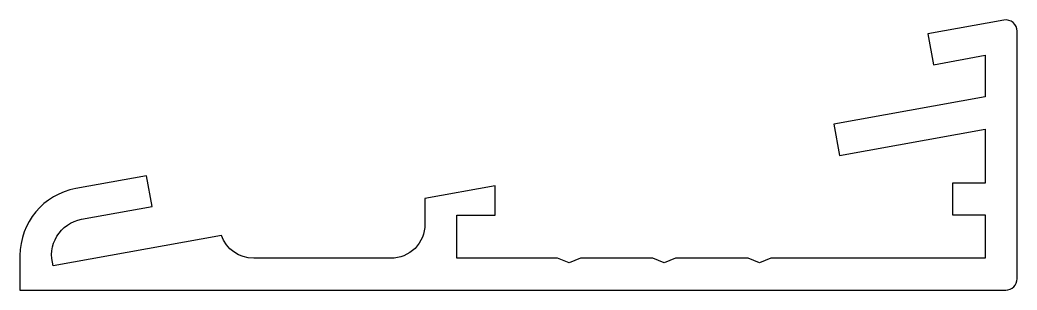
# Model space of a CAD drawing. Extents: x 40.3 to 84.3, y 398.3 to 410.2.
import ezdxf

# ---------------------------------------------------------------- set-up
doc = ezdxf.new("R2010")
doc.units = 0
doc.layers.add('PROFIL', color=7, linetype='CONTINUOUS')

msp = doc.modelspace()

# ---------------------------------------------------------------- linework, layer by layer
at = {"layer": 'PROFIL'}
msp.add_lwpolyline([(72.426, 399.689), (70.334, 399.689), (69.227, 399.689), (68.727, 399.489), (68.227, 399.689), (65.027, 399.689), (64.527, 399.489), (64.027, 399.689), (59.579, 399.689), (59.579, 401.599), (61.271, 401.599), (61.271, 402.29), (61.271, 402.89), (58.179, 402.329), (58.179, 401.189, -0.414214), (56.679, 399.689), (50.628, 399.689, -0.32007), (49.21, 400.7), (41.796, 399.354, -0.45128), (43.037, 401.408), (46.152, 401.974), (45.905, 403.332), (42.79, 402.767, 0.36253), (40.326, 399.815), (40.326, 398.289), (40.774, 398.289), (47.804, 398.289), (48.804, 398.289), (50.554, 398.289), (83.776, 398.289, 0.414214), (84.276, 398.789), (84.276, 409.701, 0.462391), (83.695, 410.194), (80.345, 409.586), (80.591, 408.227), (82.874, 408.642), (82.874, 406.813), (76.193, 405.6), (76.443, 404.223), (82.874, 405.391), (82.874, 403), (81.434, 403), (81.434, 401.6), (82.874, 401.6), (82.874, 399.689), (82.624, 399.689), (76.001, 399.689), (75.682, 399.689), (73.426, 399.689), (72.926, 399.489)], format="xyb", close=True, dxfattribs=at)

doc.saveas('drawing.dxf')
